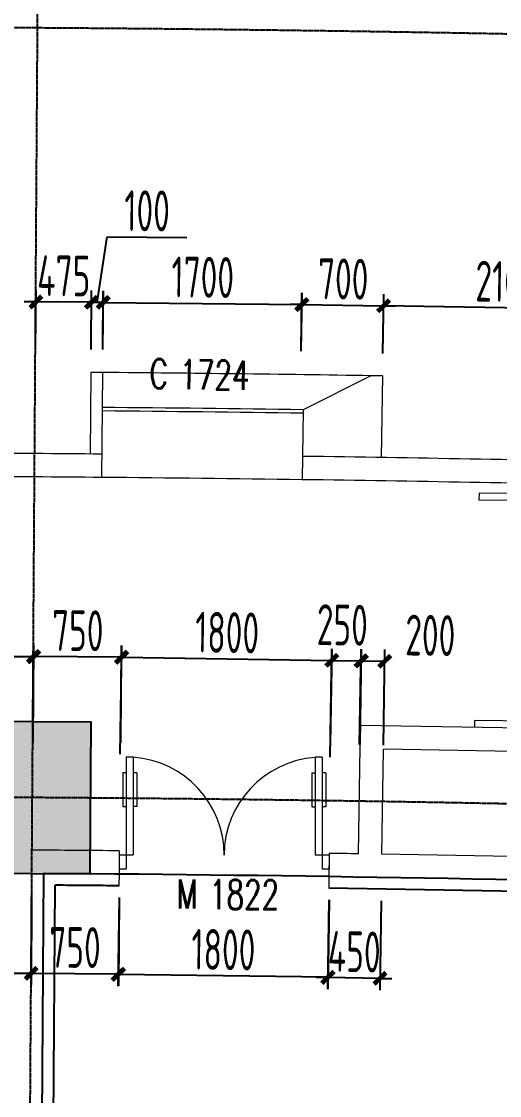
# Model space of a CAD drawing. Header units: millimetres. Extents: x 11515858 to 24947533, y -12784974 to -6116114.
# Drawn here: x 11780782 to 11784880, y -6380041 to -6370831 of the extents above; entities that cross this region are included whole.
import ezdxf
from ezdxf.enums import TextEntityAlignment as Align

# ---------------------------------------------------------------- set-up
doc = ezdxf.new("R2010")
doc.units = ezdxf.units.MM
doc.header["$LTSCALE"] = 10
for name, pattern in [('A2-RG-AXIS$0$CENTER', [2, 1.25, -0.25, 0.25, -0.25]), ('A2-RG-AXIS$0$DOTE', [2.42, 2, -0.2, 0.02, -0.2]), ('A2-RI-F2$0$DOT2', [0.125, 0, -0.125])]:
    doc.linetypes.add(name, pattern=pattern)
for name, color, linetype in [('A2-RB-F2$0$$34$A-DIMS-100', 1, 'Continuous'), ('A2-RB-F2$0$A-DIMS-100', 1, 'Continuous'), ('A2-RD-F2$0$an-door', 2, 'Continuous'), ('A2-RG-AXIS$0$A-DIMS-100', 1, 'Continuous'), ('A2-RG-AXIS$0$A-GRID', 1, 'A2-RG-AXIS$0$CENTER'), ('A2-RI-F2$0$A-STRS', 50, 'Continuous'), ('A2-RI-F2$0$A-SYMB-DOOR', 4, 'Continuous'), ('A2-RI-F2$0$an-door', 2, 'Continuous'), ('A2-RI-F2$0$WINDOW_TEXT', 7, 'Continuous'), ('A2-RS-F2$0$A-HATH-GRAY', 8, 'Continuous'), ('A2-RS-F2$0$A-WALL-CONC', 6, 'Continuous')]:
    doc.layers.add(name, color=color, linetype=linetype)
doc.layers.add('A2-RD-F2$0$A-X-AREA', color=6, linetype='Continuous', plot=False)
for name, color, linetype, lineweight in [('A2-RD-F2$0$ECADI-PARCEL NAMES', 2, 'Continuous', 9), ('A2-RI-F2$0$A-DOOR', 32, 'Continuous', 5), ('A2-RI-F2$0$A-FLOR-OTLN', 4, 'A2-RI-F2$0$DOT2', 5), ('A2-RI-F2$0$A-FLOR-STRS', 2, 'Continuous', 5), ('A2-RI-F2$0$A-GLAZ', 140, 'Continuous', 5), ('A2-RI-F2$0$A-WALL', 7, 'Continuous', 5)]:
    doc.layers.add(name, color=color, linetype=linetype, lineweight=lineweight)
doc.styles.add('A2-RB-F2$0$$0$XD2008', font='hzs.shx', dxfattribs={"width": 0.7, "bigfont": 'hztxt.shx'})
doc.styles.add('A2-RB-F2$0$XD2008', font='hzs.shx', dxfattribs={"width": 0.7, "bigfont": 'hztxt.shx'})
doc.styles.add('A2-RG-AXIS$0$XD2008', font='hzs.shx', dxfattribs={"width": 0.7, "bigfont": 'hztxt.shx'})
doc.styles.add('A2-RI-F2$0$ECADI-TXT', font='simplex.shx', dxfattribs={"bigfont": 'hztxt.shx'})
doc.styles.add('A2-RI-F2$0$SIMPLEX', font='simplex.shx', dxfattribs={"width": 0.7})
doc.dimstyles.new('A2-RB-F2$0$$0$XD100$0', dxfattribs={"dimscale": 100, "dimtxt": 3.5, "dimasz": 1, "dimexe": 1, "dimexo": 2, "dimgap": 0.5, "dimtad": 1, "dimdec": 0, "dimdsep": 46, "dimtxsty": 'A2-RB-F2$0$$0$XD2008', "dimblk1": 'A2-RB-F2$0$$20$_ArchTick', "dimblk2": 'A2-RB-F2$0$$20$_ArchTick', "dimsah": 1, "dimcen": 2.5, "dimclrt": 4, "dimaunit": 1, "dimadec": 0, "dimazin": 0, "dimtfac": 1, "dimtdec": 0, "dimtix": 1, "dimtmove": 2, "dimatfit": 3, "dimfxl": 0, "dimtolj": 1, "dimtzin": 0, "dimarcsym": 0})
doc.dimstyles.new('A2-RB-F2$0$XD100$0', dxfattribs={"dimscale": 100, "dimtxt": 3.5, "dimasz": 1, "dimexe": 1, "dimexo": 2, "dimgap": 0.5, "dimtad": 1, "dimdec": 0, "dimdsep": 46, "dimtxsty": 'A2-RB-F2$0$XD2008', "dimblk1": 'A2-RB-F2$0$_ArchTick', "dimblk2": 'A2-RB-F2$0$_ArchTick', "dimsah": 1, "dimcen": 2.5, "dimclrt": 4, "dimaunit": 1, "dimadec": 0, "dimazin": 0, "dimtfac": 1, "dimtdec": 0, "dimtix": 1, "dimtmove": 1, "dimatfit": 3, "dimfxl": 0, "dimtolj": 1, "dimtzin": 0, "dimarcsym": 0})
doc.dimstyles.new('A2-RG-AXIS$0$XD150', dxfattribs={"dimscale": 300, "dimtxt": 2.5, "dimasz": 1.5, "dimexe": 1, "dimexo": 2, "dimgap": 0.5, "dimtad": 1, "dimdec": 0, "dimdsep": 46, "dimtxsty": 'A2-RG-AXIS$0$XD2008', "dimcen": 2.5, "dimclrt": 4, "dimaunit": 1, "dimadec": 3, "dimazin": 0, "dimtfac": 1, "dimtdec": 0, "dimtmove": 2, "dimatfit": 3, "dimfxl": 0, "dimtolj": 1, "dimtzin": 0, "dimarcsym": 0})

# ---------------------------------------------------------------- blocks, each defined once
blk = doc.blocks.new('A2-RG-AXIS$0$_ArchTick')
at = {"color": 0, "linetype": 'ByBlock', "const_width": 0.4}
blk.add_lwpolyline([(-0.5, -0.5), (0.5, 0.5)], dxfattribs=at)
blk = doc.blocks.new('*D1242')
at = {"layer": 'A2-RG-AXIS$0$A-DIMS-100', "color": 0, "lineweight": -2, "ltscale": 3, "transparency": 16777216}
for p, q in [((11753069.6, -6371597.8), (11752455, -6363872.2)), ((11854555.5, -6379587.6), (11856371.5, -6372053.4))]:
    blk.add_line(p, q, dxfattribs=at)
blk.add_arc((11778730.7, -6694178.7), 331200, 76.448663, 94.548266, dxfattribs=at)
at = {"layer": 'Defpoints', "color": 0, "ltscale": 3, "transparency": 16777216}
for p in [(11822064.9, -6365825.9), (11753093.4, -6371896.8), (11854485.2, -6379879.3), (11778730.7, -6694178.7)]:
    blk.add_point(p, dxfattribs=at)
at = {"layer": 'A2-RG-AXIS$0$A-DIMS-100', "color": 0, "lineweight": -2, "ltscale": 3, "transparency": 16777216, "xscale": 150, "yscale": 150, "zscale": 150}
for p, rotation in [((11752466.9, -6364021.7), 184.5482656226652), ((11856336.3, -6372199.2), 346.4486630674553)]:
    blk.add_blockref('A2-RG-AXIS$0$_ArchTick', p, dxfattribs=dict(at, rotation=rotation))
at = {"layer": 'A2-RG-AXIS$0$A-DIMS-100', "color": 4, "ltscale": 3, "transparency": 16777216, "insert": (11804748.6, -6363703.1), "char_height": 375, "attachment_point": 5, "rotation": 355.49846, "style": 'A2-RG-AXIS$0$XD2008'}
blk.add_mtext('\\A1;18°5\'59"', dxfattribs=at)
blk = doc.blocks.new('*D1249')
at = {"layer": 'A2-RG-AXIS$0$A-DIMS-100', "color": 0, "lineweight": -2, "ltscale": 3, "transparency": 16777216}
for p, q in [((11780922, -6370586.1), (11780968.4, -6363736.3)), ((11790212.8, -6370782.5), (11790455.8, -6363936.8))]:
    blk.add_line(p, q, dxfattribs=at)
blk.add_arc((11778730.7, -6694178.7), 330300, 87.966592, 89.61201, dxfattribs=at)
at = {"layer": 'Defpoints', "color": 0, "ltscale": 3, "transparency": 16777216}
for p in [(11787290.1, -6363989.6), (11780920, -6370886.1), (11790202.1, -6371082.3), (11778730.7, -6694178.7)]:
    blk.add_point(p, dxfattribs=at)
at = {"layer": 'A2-RG-AXIS$0$A-DIMS-100', "color": 0, "lineweight": -2, "ltscale": 3, "transparency": 16777216, "xscale": 150, "yscale": 150, "zscale": 150}
for p, rotation in [((11780967.4, -6363886.3), 179.6120103936911), ((11790450.5, -6364086.7), 357.9665919819578)]:
    blk.add_blockref('A2-RG-AXIS$0$_ArchTick', p, dxfattribs=dict(at, rotation=rotation))
at = {"layer": 'A2-RG-AXIS$0$A-DIMS-100', "color": 4, "ltscale": 3, "transparency": 16777216, "insert": (11785716, -6363654.3), "char_height": 375, "attachment_point": 5, "rotation": 358.7893, "style": 'A2-RG-AXIS$0$XD2008'}
blk.add_mtext('\\A1;1°38\'44"', dxfattribs=at)
blk = doc.blocks.new('*D1251')
at = {"layer": 'A2-RG-AXIS$0$A-DIMS-100', "color": 0, "lineweight": -2, "ltscale": 3, "transparency": 16777216}
for p, q in [((11780922, -6370586.1), (11780968.4, -6363736.3)), ((11771629.5, -6370656.6), (11771479.1, -6363808.3))]:
    blk.add_line(p, q, dxfattribs=at)
blk.add_arc((11778730.7, -6694178.7), 330300, 89.61201, 91.257429, dxfattribs=at)
at = {"layer": 'Defpoints', "color": 0, "ltscale": 3, "transparency": 16777216}
for p in [(11777805.6, -6363880), (11780920, -6370886.1), (11771636, -6370956.6), (11778730.7, -6694178.7)]:
    blk.add_point(p, dxfattribs=at)
at = {"layer": 'A2-RG-AXIS$0$A-DIMS-100', "color": 0, "lineweight": -2, "ltscale": 3, "transparency": 16777216, "xscale": 150, "yscale": 150, "zscale": 150}
for p, rotation in [((11780967.4, -6363886.3), 359.6120103936937), ((11771482.4, -6363958.3), 181.2574288054266)]:
    blk.add_blockref('A2-RG-AXIS$0$_ArchTick', p, dxfattribs=dict(at, rotation=rotation))
at = {"layer": 'A2-RG-AXIS$0$A-DIMS-100', "color": 4, "ltscale": 3, "transparency": 16777216, "insert": (11776222.4, -6363590), "char_height": 375, "attachment_point": 5, "rotation": 0.43472, "style": 'A2-RG-AXIS$0$XD2008'}
blk.add_mtext('\\A1;1°38\'44"', dxfattribs=at)
blk = doc.blocks.new('A2-RB-F2$0$$20$_ArchTick')
at = {"color": 0, "linetype": 'ByBlock', "const_width": 0.4}
blk.add_lwpolyline([(-0.5, -0.5), (0.5, 0.5)], dxfattribs=at)
blk = doc.blocks.new('*D1645')
at = {"layer": 'A2-RB-F2$0$$34$A-DIMS-100', "color": 0, "lineweight": -2, "ltscale": 3, "transparency": 16777216}
for p, q in [((11780129, -6376929.9), (11780134.1, -6376172)), ((11780878.8, -6376935), (11780884, -6376177.1)), ((11780133.4, -6376272), (11780883.3, -6376277))]:
    blk.add_line(p, q, dxfattribs=at)
at = {"layer": 'Defpoints', "color": 0, "ltscale": 3, "transparency": 16777216}
for p in [(11780883.3, -6376277), (11780127.6, -6377129.9), (11780877.5, -6377135)]:
    blk.add_point(p, dxfattribs=at)
at = {"layer": 'A2-RB-F2$0$$34$A-DIMS-100', "color": 0, "lineweight": -2, "ltscale": 3, "transparency": 16777216, "xscale": 100, "yscale": 100, "zscale": 100}
for p, rotation in [((11780133.4, -6376272), 179.6114929836031), ((11780883.3, -6376277), 359.6114929836032)]:
    blk.add_blockref('A2-RB-F2$0$$20$_ArchTick', p, dxfattribs=dict(at, rotation=rotation))
at = {"layer": 'A2-RB-F2$0$$34$A-DIMS-100', "color": 4, "ltscale": 3, "transparency": 16777216, "insert": (11780509.9, -6376049.5), "char_height": 350, "attachment_point": 5, "rotation": 359.61149, "style": 'A2-RB-F2$0$$0$XD2008'}
blk.add_mtext('\\A1;750', dxfattribs=at)
blk = doc.blocks.new('*D1646')
at = {"layer": 'A2-RB-F2$0$$34$A-DIMS-100', "color": 0, "lineweight": -2, "ltscale": 3, "transparency": 16777216}
for p, q in [((11780883.2, -6377012.5), (11780888.9, -6376177.1)), ((11781632.9, -6377017.6), (11781638.6, -6376182.1)), ((11781637.9, -6376282.1), (11780888.2, -6376277.1))]:
    blk.add_line(p, q, dxfattribs=at)
at = {"layer": 'Defpoints', "color": 0, "ltscale": 3, "transparency": 16777216}
for p in [(11780888.2, -6376277.1), (11780881.9, -6377212.5), (11781631.6, -6377217.6)]:
    blk.add_point(p, dxfattribs=at)
at = {"layer": 'A2-RB-F2$0$$34$A-DIMS-100', "color": 0, "lineweight": -2, "ltscale": 3, "transparency": 16777216, "xscale": 100, "yscale": 100, "zscale": 100}
for p, rotation in [((11780888.2, -6376277.1), 179.6130454438835), ((11781637.9, -6376282.1), 359.6130454438834)]:
    blk.add_blockref('A2-RB-F2$0$$20$_ArchTick', p, dxfattribs=dict(at, rotation=rotation))
at = {"layer": 'A2-RB-F2$0$$34$A-DIMS-100', "color": 4, "ltscale": 3, "transparency": 16777216, "insert": (11781264.6, -6376054.6), "char_height": 350, "attachment_point": 5, "rotation": 359.61305, "style": 'A2-RB-F2$0$$0$XD2008'}
blk.add_mtext('\\A1;750', dxfattribs=at)
blk = doc.blocks.new('*D1647')
at = {"layer": 'A2-RB-F2$0$$34$A-DIMS-100', "color": 0, "lineweight": -2, "ltscale": 3, "transparency": 16777216}
for p, q in [((11781629.4, -6377112.9), (11781643.4, -6376182.2)), ((11783429.3, -6377139.9), (11783443.3, -6376209.2)), ((11781641.9, -6376282.2), (11783441.8, -6376309.2))]:
    blk.add_line(p, q, dxfattribs=at)
at = {"layer": 'Defpoints', "color": 0, "ltscale": 3, "transparency": 16777216}
for p in [(11783441.8, -6376309.2), (11781626.4, -6377312.9), (11783426.3, -6377339.9)]:
    blk.add_point(p, dxfattribs=at)
at = {"layer": 'A2-RB-F2$0$$34$A-DIMS-100', "color": 0, "lineweight": -2, "ltscale": 3, "transparency": 16777216, "xscale": 100, "yscale": 100, "zscale": 100}
for p, rotation in [((11781641.9, -6376282.2), 179.1400468941699), ((11783441.8, -6376309.2), 359.1400468941699)]:
    blk.add_blockref('A2-RB-F2$0$$20$_ArchTick', p, dxfattribs=dict(at, rotation=rotation))
at = {"layer": 'A2-RB-F2$0$$34$A-DIMS-100', "color": 4, "ltscale": 3, "transparency": 16777216, "insert": (11782545.2, -6376070.7), "char_height": 350, "attachment_point": 5, "rotation": 359.14005, "style": 'A2-RB-F2$0$$0$XD2008'}
blk.add_mtext('\\A1;1800', dxfattribs=at)
blk = doc.blocks.new('*D1636')
at = {"layer": 'A2-RB-F2$0$$34$A-DIMS-100', "color": 0, "lineweight": -2, "ltscale": 3, "transparency": 16777216}
for p, q in [((11783431.1, -6377028), (11783444.1, -6376209.2)), ((11783680.9, -6377031.9), (11783693.8, -6376213.2)), ((11783442.5, -6376309.2), (11783692.3, -6376313.1))]:
    blk.add_line(p, q, dxfattribs=at)
at = {"layer": 'Defpoints', "color": 0, "ltscale": 3, "transparency": 16777216}
for p in [(11783692.3, -6376313.1), (11783428, -6377227.9), (11783677.7, -6377231.9)]:
    blk.add_point(p, dxfattribs=at)
at = {"layer": 'A2-RB-F2$0$$34$A-DIMS-100', "color": 0, "lineweight": -2, "ltscale": 3, "transparency": 16777216, "xscale": 100, "yscale": 100, "zscale": 100}
for p, rotation in [((11783442.5, -6376309.2), 179.0948200025266), ((11783692.3, -6376313.1), 359.0948200025266)]:
    blk.add_blockref('A2-RB-F2$0$$20$_ArchTick', p, dxfattribs=dict(at, rotation=rotation))
at = {"layer": 'A2-RB-F2$0$$34$A-DIMS-100', "color": 4, "ltscale": 3, "transparency": 16777216, "insert": (11783532.5, -6376005.8), "char_height": 350, "attachment_point": 5, "rotation": 359.09482, "style": 'A2-RB-F2$0$$0$XD2008'}
blk.add_mtext('\\A1;250', dxfattribs=at)
blk = doc.blocks.new('*D1637')
at = {"layer": 'A2-RB-F2$0$$34$A-DIMS-100', "color": 0, "lineweight": -2, "ltscale": 3, "transparency": 16777216}
for p, q in [((11783684.9, -6377032), (11783697.8, -6376213.2)), ((11783885, -6377035.1), (11783897.9, -6376216.4)), ((11783696.3, -6376313.2), (11783896.3, -6376316.4))]:
    blk.add_line(p, q, dxfattribs=at)
at = {"layer": 'Defpoints', "color": 0, "ltscale": 3, "transparency": 16777216}
for p in [(11783896.3, -6376316.4), (11783681.7, -6377232), (11783881.8, -6377235.1)]:
    blk.add_point(p, dxfattribs=at)
at = {"layer": 'A2-RB-F2$0$$34$A-DIMS-100', "color": 0, "lineweight": -2, "ltscale": 3, "transparency": 16777216, "xscale": 100, "yscale": 100, "zscale": 100}
for p, rotation in [((11783696.3, -6376313.2), 179.0948200027045), ((11783896.3, -6376316.4), 359.0948200027046)]:
    blk.add_blockref('A2-RB-F2$0$$20$_ArchTick', p, dxfattribs=dict(at, rotation=rotation))
at = {"layer": 'A2-RB-F2$0$$34$A-DIMS-100', "color": 4, "ltscale": 3, "transparency": 16777216, "insert": (11784286.5, -6376095), "char_height": 350, "attachment_point": 5, "rotation": 359.09482, "style": 'A2-RB-F2$0$$0$XD2008'}
blk.add_mtext('\\A1;200', dxfattribs=at)
blk = doc.blocks.new('A2-RB-F2$0$_ArchTick')
at = {"color": 0, "linetype": 'ByBlock', "const_width": 0.4}
blk.add_lwpolyline([(-0.5, -0.5), (0.5, 0.5)], dxfattribs=at)
blk = doc.blocks.new('*D1673')
at = {"layer": 'A2-RB-F2$0$A-DIMS-100', "color": 0, "lineweight": -2, "transparency": 16777216}
for p, q in [((11780119.5, -6378331.8), (11780114.4, -6379087.8)), ((11780869.5, -6378336.9), (11780864.4, -6379092.9)), ((11780115.1, -6378987.8), (11780865.1, -6378992.9))]:
    blk.add_line(p, q, dxfattribs=at)
at = {"layer": 'Defpoints', "color": 0, "transparency": 16777216}
for p in [(11780120.9, -6378131.8), (11780870.9, -6378136.9), (11780865.1, -6378992.9)]:
    blk.add_point(p, dxfattribs=at)
at = {"layer": 'A2-RB-F2$0$A-DIMS-100', "color": 0, "lineweight": -2, "transparency": 16777216, "xscale": 100, "yscale": 100, "zscale": 100}
for p, rotation in [((11780115.1, -6378987.8), 179.6120103873821), ((11780865.1, -6378992.9), 359.6120103873821)]:
    blk.add_blockref('A2-RB-F2$0$_ArchTick', p, dxfattribs=dict(at, rotation=rotation))
at = {"layer": 'A2-RB-F2$0$A-DIMS-100', "color": 4, "transparency": 16777216, "insert": (11780491.6, -6378765.3), "char_height": 350, "attachment_point": 5, "rotation": 359.61201, "style": 'A2-RB-F2$0$XD2008'}
blk.add_mtext('\\A1;750', dxfattribs=at)
blk = doc.blocks.new('*D1674')
at = {"layer": 'A2-RB-F2$0$A-DIMS-100', "color": 0, "lineweight": -2, "transparency": 16777216}
for p, q in [((11781618.4, -6378341.9), (11781609, -6379104.1)), ((11783418.3, -6378364.1), (11783408.9, -6379126.3)), ((11783410.1, -6379026.3), (11781610.3, -6379004.1))]:
    blk.add_line(p, q, dxfattribs=at)
at = {"layer": 'Defpoints', "color": 0, "transparency": 16777216}
for p in [(11781620.9, -6378141.9), (11783420.8, -6378164.1), (11781610.3, -6379004.1)]:
    blk.add_point(p, dxfattribs=at)
at = {"layer": 'A2-RB-F2$0$A-DIMS-100', "color": 0, "lineweight": -2, "transparency": 16777216, "xscale": 100, "yscale": 100, "zscale": 100}
for p, rotation in [((11781610.3, -6379004.1), 179.2947592644856), ((11783410.1, -6379026.3), 359.2947592644855)]:
    blk.add_blockref('A2-RB-F2$0$_ArchTick', p, dxfattribs=dict(at, rotation=rotation))
at = {"layer": 'A2-RB-F2$0$A-DIMS-100', "color": 4, "transparency": 16777216, "insert": (11782513, -6378790.2), "char_height": 350, "attachment_point": 5, "rotation": 359.29476, "style": 'A2-RB-F2$0$XD2008'}
blk.add_mtext('\\A1;1800', dxfattribs=at)
blk = doc.blocks.new('*D1675')
at = {"layer": 'A2-RB-F2$0$A-DIMS-100', "color": 0, "lineweight": -2, "transparency": 16777216}
for p, q in [((11780869.3, -6378336.2), (11780863.5, -6379093.2)), ((11781619.3, -6378341.9), (11781613.5, -6379099)), ((11781614.3, -6378999), (11780864.3, -6378993.2))]:
    blk.add_line(p, q, dxfattribs=at)
at = {"layer": 'Defpoints', "color": 0, "transparency": 16777216}
for p in [(11780870.9, -6378136.2), (11781620.9, -6378141.9), (11780864.3, -6378993.2)]:
    blk.add_point(p, dxfattribs=at)
at = {"layer": 'A2-RB-F2$0$A-DIMS-100', "color": 0, "lineweight": -2, "transparency": 16777216, "xscale": 100, "yscale": 100, "zscale": 100}
for p, rotation in [((11780864.3, -6378993.2), 179.559196789138), ((11781614.3, -6378999), 359.559196789138)]:
    blk.add_blockref('A2-RB-F2$0$_ArchTick', p, dxfattribs=dict(at, rotation=rotation))
at = {"layer": 'A2-RB-F2$0$A-DIMS-100', "color": 4, "transparency": 16777216, "insert": (11781241, -6378771.1), "char_height": 350, "attachment_point": 5, "rotation": 359.5592, "style": 'A2-RB-F2$0$XD2008'}
blk.add_mtext('\\A1;750', dxfattribs=at)
blk = doc.blocks.new('*D1682')
at = {"layer": 'A2-RB-F2$0$A-DIMS-100', "color": 0, "lineweight": -2, "transparency": 16777216}
for p, q in [((11783417.6, -6378364.1), (11783405.7, -6379129.1)), ((11783865.7, -6378371), (11783853.8, -6379136.1)), ((11783407.3, -6379029.1), (11783307.3, -6379027.6)), ((11783855.4, -6379036.1), (11783407.3, -6379029.1)), ((11783855.4, -6379036.1), (11783955.4, -6379037.7))]:
    blk.add_line(p, q, dxfattribs=at)
at = {"layer": 'Defpoints', "color": 0, "transparency": 16777216}
for p in [(11783420.8, -6378164.1), (11783868.8, -6378171.1), (11783407.3, -6379029.1)]:
    blk.add_point(p, dxfattribs=at)
at = {"layer": 'A2-RB-F2$0$A-DIMS-100', "color": 0, "lineweight": -2, "transparency": 16777216, "xscale": 100, "yscale": 100, "zscale": 100}
for p, rotation in [((11783407.3, -6379029.1), 359.1087635103296), ((11783855.4, -6379036.1), 179.1087635103297)]:
    blk.add_blockref('A2-RB-F2$0$_ArchTick', p, dxfattribs=dict(at, rotation=rotation))
at = {"layer": 'A2-RB-F2$0$A-DIMS-100', "color": 4, "transparency": 16777216, "insert": (11783634.8, -6378807.7), "char_height": 350, "attachment_point": 5, "rotation": 359.10876, "style": 'A2-RB-F2$0$XD2008'}
blk.add_mtext('\\A1;450', dxfattribs=at)
blk = doc.blocks.new('*D2003')
at = {"layer": 'A2-RB-F2$0$A-DIMS-100', "color": 0, "lineweight": -2, "transparency": 16777216}
for p, q in [((11781479.2, -6373640.5), (11781484.7, -6373139.7)), ((11783179.3, -6373659), (11783184.7, -6373158.2)), ((11781483.6, -6373239.7), (11783183.7, -6373258.2))]:
    blk.add_line(p, q, dxfattribs=at)
at = {"layer": 'Defpoints', "color": 0, "transparency": 16777216}
for p in [(11783183.7, -6373258.2), (11781477, -6373840.5), (11783177.1, -6373859)]:
    blk.add_point(p, dxfattribs=at)
at = {"layer": 'A2-RB-F2$0$A-DIMS-100', "color": 0, "lineweight": -2, "transparency": 16777216, "xscale": 100, "yscale": 100, "zscale": 100}
for p, rotation in [((11781483.6, -6373239.7), 179.3758933369215), ((11783183.7, -6373258.2), 359.3758933369215)]:
    blk.add_blockref('A2-RB-F2$0$_ArchTick', p, dxfattribs=dict(at, rotation=rotation))
at = {"layer": 'A2-RB-F2$0$A-DIMS-100', "color": 4, "transparency": 16777216, "insert": (11782336.1, -6373023.9), "char_height": 350, "attachment_point": 5, "rotation": 359.37589, "style": 'A2-RB-F2$0$XD2008'}
blk.add_mtext('\\A1;1700', dxfattribs=at)
blk = doc.blocks.new('*D2004')
at = {"layer": 'A2-RB-F2$0$A-DIMS-100', "color": 0, "lineweight": -2, "transparency": 16777216}
for p, q in [((11783180.2, -6373659), (11783188, -6373158.3)), ((11783880, -6373669.9), (11783887.8, -6373169.1)), ((11783186.4, -6373258.3), (11783086.4, -6373256.7)), ((11783186.4, -6373258.3), (11783886.2, -6373269.1)), ((11783886.2, -6373269.1), (11783986.2, -6373270.7))]:
    blk.add_line(p, q, dxfattribs=at)
at = {"layer": 'Defpoints', "color": 0, "transparency": 16777216}
for p in [(11783886.2, -6373269.1), (11783177.1, -6373859), (11783876.9, -6373869.8)]:
    blk.add_point(p, dxfattribs=at)
at = {"layer": 'A2-RB-F2$0$A-DIMS-100', "color": 0, "lineweight": -2, "transparency": 16777216, "xscale": 100, "yscale": 100, "zscale": 100}
for p, rotation in [((11783186.4, -6373258.3), 359.1129572115315), ((11783886.2, -6373269.1), 179.1129572115315)]:
    blk.add_blockref('A2-RB-F2$0$_ArchTick', p, dxfattribs=dict(at, rotation=rotation))
at = {"layer": 'A2-RB-F2$0$A-DIMS-100', "color": 4, "transparency": 16777216, "insert": (11783539.8, -6373038.7), "char_height": 350, "attachment_point": 5, "rotation": 359.11296, "style": 'A2-RB-F2$0$XD2008'}
blk.add_mtext('\\A1;700', dxfattribs=at)
blk = doc.blocks.new('*D2005')
at = {"layer": 'A2-RB-F2$0$A-DIMS-100', "color": 0, "lineweight": -2, "transparency": 16777216}
for p, q in [((11781432.2, -6373239.2), (11781515.6, -6372676.5)), ((11781515.6, -6372676.5), (11782198.9, -6372682.3)), ((11781378.7, -6373643.6), (11781383, -6373138.8)), ((11781478.7, -6373644.4), (11781483, -6373139.6)), ((11781482.2, -6373239.6), (11781382.2, -6373238.8))]:
    blk.add_line(p, q, dxfattribs=at)
at = {"layer": 'Defpoints', "color": 0, "transparency": 16777216}
for p in [(11781382.2, -6373238.8), (11781377, -6373843.6), (11781477, -6373844.4)]:
    blk.add_point(p, dxfattribs=at)
at = {"layer": 'A2-RB-F2$0$A-DIMS-100', "color": 0, "lineweight": -2, "transparency": 16777216, "xscale": 100, "yscale": 100, "zscale": 100}
for p, rotation in [((11781382.2, -6373238.8), 179.5088177760847), ((11781482.2, -6373239.6), 359.5088177760847)]:
    blk.add_blockref('A2-RB-F2$0$_ArchTick', p, dxfattribs=dict(at, rotation=rotation))
at = {"layer": 'A2-RB-F2$0$A-DIMS-100', "color": 4, "transparency": 16777216, "insert": (11781859.2, -6372454.4), "char_height": 350, "attachment_point": 5, "rotation": 359.50882, "style": 'A2-RB-F2$0$XD2008'}
blk.add_mtext('\\A1;100', dxfattribs=at)
blk = doc.blocks.new('*D1938')
at = {"layer": 'A2-RB-F2$0$A-DIMS-100', "color": 0, "lineweight": -2, "transparency": 16777216}
for p, q in [((11780903.3, -6373636.5), (11780906.7, -6373135.6)), ((11781378.4, -6373639.7), (11781381.7, -6373138.7)), ((11780906, -6373235.6), (11780806, -6373234.9)), ((11781381, -6373238.7), (11780906, -6373235.6)), ((11781381, -6373238.7), (11781481, -6373239.4))]:
    blk.add_line(p, q, dxfattribs=at)
at = {"layer": 'Defpoints', "color": 0, "transparency": 16777216}
for p in [(11780906, -6373235.6), (11780902, -6373836.5), (11781377, -6373839.7)]:
    blk.add_point(p, dxfattribs=at)
at = {"layer": 'A2-RB-F2$0$A-DIMS-100', "color": 0, "lineweight": -2, "transparency": 16777216, "xscale": 100, "yscale": 100, "zscale": 100}
for p, rotation in [((11780906, -6373235.6), 359.6188011184581), ((11781381, -6373238.7), 179.618801118458)]:
    blk.add_blockref('A2-RB-F2$0$_ArchTick', p, dxfattribs=dict(at, rotation=rotation))
at = {"layer": 'A2-RB-F2$0$A-DIMS-100', "color": 4, "transparency": 16777216, "insert": (11781145, -6373012.1), "char_height": 350, "attachment_point": 5, "rotation": 359.6188, "style": 'A2-RB-F2$0$XD2008'}
blk.add_mtext('\\A1;475', dxfattribs=at)
blk = doc.blocks.new('*D1940')
at = {"layer": 'A2-RB-F2$0$A-DIMS-100', "color": 0, "lineweight": -2, "transparency": 16777216}
for p, q in [((11783880, -6373677.6), (11783888, -6373169.1)), ((11785986.2, -6373302.2), (11783886.4, -6373269.1)), ((11785979.7, -6373710.7), (11785987.7, -6373202.2))]:
    blk.add_line(p, q, dxfattribs=at)
at = {"layer": 'Defpoints', "color": 0, "transparency": 16777216}
for p in [(11783886.4, -6373269.1), (11783876.8, -6373877.6), (11785976.6, -6373910.7)]:
    blk.add_point(p, dxfattribs=at)
at = {"layer": 'A2-RB-F2$0$A-DIMS-100', "color": 0, "lineweight": -2, "transparency": 16777216, "xscale": 100, "yscale": 100, "zscale": 100}
for p, rotation in [((11783886.4, -6373269.1), 179.0970125410003), ((11785986.2, -6373302.2), 359.0970125410003)]:
    blk.add_blockref('A2-RB-F2$0$_ArchTick', p, dxfattribs=dict(at, rotation=rotation))
at = {"layer": 'A2-RB-F2$0$A-DIMS-100', "color": 4, "transparency": 16777216, "insert": (11784939.8, -6373060.7), "char_height": 350, "attachment_point": 5, "rotation": 359.09701, "style": 'A2-RB-F2$0$XD2008'}
blk.add_mtext('\\A1;2100', dxfattribs=at)
blk = doc.blocks.new('A2-RD-F2')
at = {"layer": 'A2-RD-F2$0$A-X-AREA'}
blk.add_lwpolyline([(11780970.9, -6378137.2), (11780879.8, -6391586.4, -0.010155), (11793165.5, -6391923.2), (11794028.6, -6378499.8, 0.010336), (11780970.9, -6378137.2, 0.748491)], format="xyb", dxfattribs=at)
at = {"layer": 'A2-RD-F2$0$an-door'}
blk.add_line((11780980.5, -6391487.1), (11781070.2, -6378237.9), dxfattribs=at)
for centre, start, end in [((11778732.5, -6694128.8), 89.476168, 89.575996), ((11778729.6, -6694128.7), 87.243392, 89.149954)]:
    blk.add_arc(centre, 315899.5, start, end, dxfattribs=at)
at = {"layer": 'A2-RD-F2$0$ECADI-PARCEL NAMES'}
for p, q in [((11781620.6, -6378242.5), (11781621.5, -6378142.5)), ((11783419, -6378264.1), (11783420.5, -6378164.1))]:
    blk.add_line(p, q, dxfattribs=at)
blk = doc.blocks.new('A2-RS-F2')
at = {"layer": 'A2-RS-F2$0$A-HATH-GRAY', "ltscale": 3}
h = blk.add_hatch(color=256, dxfattribs=at)
h.paths.add_polyline_path([(11780370.9, -6378132.8), (11781370.9, -6378139.6), (11781379.7, -6376839.6), (11780379.7, -6376832.8)])
h.paths.add_polyline_path([(11771295.3, -6378216.2), (11772295, -6378194.3), (11772266.5, -6376894.6), (11771266.7, -6376916.1)])
h.paths.add_polyline_path([(11789445.2, -6378310.2), (11790444.5, -6378345.7), (11790490.7, -6377046.5), (11789491.3, -6377010.6)])
h.paths.add_polyline_path([(11794061, -6377995.6), (11794659.8, -6378034.1), (11794711.1, -6377235.6), (11794112.3, -6377197.1)])
h.paths.add_polyline_path([(11762225.8, -6378560), (11763224.5, -6378509.3), (11763158.6, -6377210.6), (11762159.9, -6377261.3)])
h.paths.add_polyline_path([(11756053.8, -6378846.4), (11756851.3, -6378782.9), (11756756.1, -6377586.7), (11755958.6, -6377650.1)])
h.paths.add_polyline_path([(11801644.4, -6378461.8), (11802243.1, -6378500.3), (11802294.5, -6377701.9), (11801695.7, -6377663.4)])
h.paths.add_polyline_path([(11751557.2, -6379698.1), (11752354.6, -6379634.6), (11752219.8, -6377940), (11751422.4, -6378003.4)])
h.paths.add_polyline_path([(11807663.9, -6379405.7), (11808460.5, -6379479.9), (11808571.8, -6378285.1), (11807775.3, -6378210.6)])
h.paths.add_polyline_path([(11816584.8, -6380403.2), (11817577.3, -6380525.1), (11817735.8, -6379234.7), (11816743.2, -6379112.9)])
h.paths.add_polyline_path([(11825579.4, -6381618.6), (11826568.2, -6381768.4), (11826762.9, -6380483.1), (11825774.2, -6380333.3)])
h.paths.add_polyline_path([(11793833.2, -6381538.6), (11794432, -6381577.1), (11794483.3, -6380778.7), (11793884.5, -6380740.2)])
h.paths.add_polyline_path([(11801416.6, -6382004.6), (11802015.3, -6382043.1), (11802066.7, -6381244.7), (11801467.9, -6381206.2)])
h.paths.add_polyline_path([(11834536.4, -6383084.9), (11835520.4, -6383263), (11835752, -6381983.8), (11834767.9, -6381805.7)])
h.paths.add_polyline_path([(11843441.7, -6384836.8), (11844420.2, -6385043.1), (11844688.3, -6383771), (11843709.9, -6383564.7)])
h.paths.add_polyline_path([(11849706.8, -6386047.7), (11850486.4, -6386227.4), (11850720.8, -6385255.2), (11849941.2, -6385075.5)])
h.paths.add_polyline_path([(11756691.3, -6386871.4), (11757488.6, -6386806.1), (11757394.5, -6385611.6), (11756597, -6385675)])
h.paths.add_polyline_path([(11752175.7, -6387473.6), (11752973.2, -6387410.2), (11752838.4, -6385715.5), (11752040.9, -6385779)])
h.paths.add_polyline_path([(11854131.9, -6387106.5), (11854911.5, -6387286.2), (11855145.9, -6386314), (11854366.3, -6386134.3)])
h.paths.add_polyline_path([(11793236.4, -6390820.6), (11793835.2, -6390859), (11793886.5, -6390060.7), (11793287.7, -6390022.2)])
h.paths.add_polyline_path([(11800819.8, -6391285.9), (11801418.6, -6391324.4), (11801469.9, -6390525.9), (11800871.2, -6390487.4)])
h.paths.add_polyline_path([(11847832.2, -6393825.3), (11848611.8, -6394005), (11848846.2, -6393032.8), (11848066.6, -6392853.1)])
h.paths.add_polyline_path([(11780263.2, -6394032.4), (11781263.2, -6394039.2), (11781272, -6392739.2), (11780272, -6392732.1)])
h.paths.add_polyline_path([(11771644.2, -6394112.4), (11772644, -6394090.4), (11772615.4, -6392790.7), (11771615.7, -6392812.3)])
h.paths.add_polyline_path([(11788881, -6394200.2), (11789880.4, -6394235.7), (11789926.5, -6392936.5), (11788927.1, -6392900.6)])
h.paths.add_polyline_path([(11793008.6, -6394363.6), (11793607.4, -6394402.1), (11793658.7, -6393603.7), (11793059.9, -6393565.2)])
h.paths.add_polyline_path([(11763031, -6394439.6), (11764029.7, -6394388.9), (11763963.9, -6393090.2), (11762965.1, -6393140.9)])
h.paths.add_polyline_path([(11757322.6, -6394796.6), (11758120, -6394731.3), (11758024.9, -6393536.9), (11757227.5, -6393600.3)])
h.paths.add_polyline_path([(11800592, -6394828.7), (11801190.8, -6394867.2), (11801242.1, -6394068.8), (11800643.4, -6394030.3)])
h.paths.add_polyline_path([(11852257.4, -6394883.9), (11853037, -6395063.6), (11853271.3, -6394091.4), (11852491.7, -6393911.7)])
h.paths.add_polyline_path([(11752786.3, -6395149.5), (11753583.8, -6395086), (11753449, -6393391.4), (11752651.5, -6393454.8)])
h.paths.add_polyline_path([(11806188.5, -6395237.1), (11806985.1, -6395311.3), (11807096.4, -6394116.5), (11806299.9, -6394042)])
h.paths.add_polyline_path([(11814655.7, -6396186), (11815648.4, -6396307.3), (11815806.1, -6395016.9), (11814813.5, -6394895.6)])
h.paths.add_polyline_path([(11823197.5, -6397340.4), (11824186.2, -6397490.2), (11824381, -6396204.9), (11823392.2, -6396055.1)])
h.paths.add_polyline_path([(11831681.6, -6398728.6), (11832663, -6398920.7), (11832912.6, -6397644.9), (11831931.2, -6397452.8)])
h.paths.add_polyline_path([(11840164, -6400382.5), (11841142.5, -6400588.8), (11841410.7, -6399316.8), (11840432.2, -6399110.5)])
edge = h.paths.add_edge_path()
edge.add_arc((11772285.6, -6400549.4), 450, 0, 360)
edge = h.paths.add_edge_path()
edge.add_arc((11789151.8, -6400663.7), 450, 0, 360)
edge = h.paths.add_edge_path()
edge.add_arc((11763857, -6400855.6), 450, 0, 360)
h.paths.add_polyline_path([(11845945.9, -6401651.6), (11846725.5, -6401831.2), (11846959.8, -6400859), (11846180.2, -6400679.3)])
edge = h.paths.add_edge_path()
edge.add_arc((11797575.5, -6401083.9), 450, 0, 360)
edge = h.paths.add_edge_path()
edge.add_arc((11755440.6, -6401403.6), 450.5, 0, 360)
edge = h.paths.add_edge_path()
edge.add_arc((11805983.7, -6401745.9), 450, 0, 360)
h.paths.add_polyline_path([(11850371.1, -6402710), (11851150.7, -6402889.7), (11851385, -6401917.5), (11850605.5, -6401737.8)])
edge = h.paths.add_edge_path()
edge.add_arc((11814369.4, -6402649), 450, 0, 360)
edge = h.paths.add_edge_path()
edge.add_arc((11822725.7, -6403792.5), 450, 0, 360)
edge = h.paths.add_edge_path()
edge.add_arc((11831045.7, -6405175.5), 450, 0, 360)
edge = h.paths.add_edge_path()
edge.add_arc((11839322.6, -6406796.9), 450.5, 0, 360)
edge = h.paths.add_edge_path()
edge.add_arc((11847549.5, -6408655.2), 450.5, 0, 360)
edge = h.paths.add_edge_path()
edge.add_arc((11780719.1, -6400485.4), 450, 0, 360)
at = {"layer": 'A2-RS-F2$0$A-WALL-CONC'}
blk.add_3dface([(11780370.9, -6378132.8), (11781370.9, -6378139.6), (11781379.7, -6376839.6), (11780379.7, -6376832.8)], dxfattribs=at)
blk = doc.blocks.new('A2-RI-F2$0$$DorLib2D$00000011')
for p, q in [((-0.4667, 0.4709), (-0.4667, -0.0625)), ((-0.4667, 0.4709), (-0.4333, 0.4709)), ((-0.4333, 0.4709), (-0.4333, 0.0042)), ((0.4333, 0.4709), (0.4333, 0.0042)), ((0.4667, 0.4709), (0.4333, 0.4709)), ((0.4667, 0.4709), (0.4667, -0.0625)), ((-0.4833, 0.3962), (-0.4667, 0.3962)), ((-0.4167, 0.3962), (-0.4333, 0.3962)), ((0.4167, 0.3962), (0.4333, 0.3962)), ((0.4833, 0.3962), (0.4667, 0.3962)), ((-0.4833, 0.2346), (-0.4667, 0.2346)), ((-0.4167, 0.2346), (-0.4333, 0.2346)), ((0.4167, 0.2346), (0.4333, 0.2346)), ((0.4833, 0.2346), (0.4667, 0.2346)), ((-0.5, 0.0042), (-0.4333, 0.0042)), ((-0.5, 0.0042), (-0.5, -0.0625)), ((0.5, 0.0042), (0.4333, 0.0042)), ((0.5, 0.0042), (0.5, -0.0625)), ((-0.5, -0.0625), (-0.4667, -0.0625)), ((0.5, -0.0625), (0.4667, -0.0625))]:
    blk.add_line(p, q)
at = {"lineweight": 13}
for p, q in [((-0.4833, 0.3962), (-0.4833, 0.2346)), ((-0.4167, 0.3962), (-0.4167, 0.2346)), ((0.4167, 0.3962), (0.4167, 0.2346)), ((0.4833, 0.3962), (0.4833, 0.2346))]:
    blk.add_line(p, q, dxfattribs=at)
for centre, start, end in [((-0.4667, 0.0042), 0, 85.904), ((0.4667, 0.0042), 94.096, 180)]:
    blk.add_arc(centre, 0.4667, start, end, dxfattribs=at)
blk = doc.blocks.new('A2-RI-F2$0$door-doublewing')
at = {"layer": 'A2-RI-F2$0$A-DOOR', "color": 4, "xscale": -0.9999999999999998, "rotation": 180}
blk.add_blockref('A2-RI-F2$0$$DorLib2D$00000011', (0, -0.0291), dxfattribs=at)
at = {"layer": 'A2-RI-F2$0$WINDOW_TEXT', "style": 'A2-RI-F2$0$SIMPLEX', "flags": 9}
blk.add_attdef('A', text='', height=1, dxfattribs=at).set_placement((0, 1.5), align=Align.MIDDLE)
blk = doc.blocks.new('A2-RI-F2$0$Bay 3')
at = {"layer": 'A2-RI-F2$0$A-FLOR-OTLN', "linetype": 'Continuous'}
for radius, start in [(320350, 89.097442), (319450, 89.200265)]:
    blk.add_arc((-2738.5, -319438.3), radius, start, 89.508819, dxfattribs=at)
at = {"layer": 'A2-RI-F2$0$A-GLAZ'}
for radius in [320020, 320050]:
    blk.add_arc((-2738.5, -319438.3), radius, 89.200265, 89.508819, dxfattribs=at)
at = {"layer": 'A2-RI-F2$0$A-WALL'}
for p, q in [((-92.3, 900.8), (-98.3, 200.8)), ((7.7, 900), (0, 0)), ((2307.6, 872), (1728.6, 580.6)), ((2407.6, 870.4), (2396.6, 170.5)), ((1728.6, 580.6), (1720.2, -19.4))]:
    blk.add_line(p, q, dxfattribs=at)
for start, end in [(89.508819, 89.526704), (89.079557, 89.097442)]:
    blk.add_arc((-2738.5, -319438.3), 320350, start, end, dxfattribs=at)
blk = doc.blocks.new('A2-RI-F2$0$ECADI-TAG-DOOR')
blk = doc.blocks.new('A2-RG-AXIS')
at = {"layer": 'A2-RG-AXIS$0$A-GRID', "linetype": 'A2-RG-AXIS$0$DOTE'}
blk.add_line((11780668.1, -6408085.3), (11780940.3, -6367886.2), dxfattribs=at)
for radius in [323300, 316700]:
    blk.add_arc((11778730.7, -6694178.7), radius, 75.589285, 95.407644, dxfattribs=at)
at = {"layer": 'A2-RG-AXIS$0$A-DIMS-100', "ltscale": 3}
for base, p1, p2, picture, middle in [((11822064.9, -6365825.9), (11854485.2, -6379879.3), (11753093.4, -6371896.8), '*D1242', (11804748.6, -6363703.1)), ((11777805.6, -6363880), (11780920, -6370886.1), (11771636, -6370956.6), '*D1251', (11776222.4, -6363590)), ((11787290.1, -6363989.6), (11780920, -6370886.1), (11790202.1, -6371082.3), '*D1249', (11785716, -6363654.3))]:
    dim = blk.add_angular_dim_3p(base=base, center=(11778730.7, -6694178.7), p1=p1, p2=p2, dimstyle='A2-RG-AXIS$0$XD150', override={"dimscale": 150, "dimasz": 1, "dimblk": 'A2-RG-AXIS$0$_ArchTick', "dimadec": 4}, dxfattribs=at)
    dim.commit()
    dim.dimension.update_dxf_attribs({"geometry": picture, "text_midpoint": middle})
blk = doc.blocks.new('A2-RB-F2')
at = {"layer": 'A2-RB-F2$0$$34$A-DIMS-100', "ltscale": 3}
for base, p1, p2, picture, middle in [((11783692.3, -6376313.1), (11783428, -6377227.9), (11783677.7, -6377231.9), '*D1636', (11783532.5, -6376005.8)), ((11783896.3, -6376316.4), (11783681.7, -6377232), (11783881.8, -6377235.1), '*D1637', (11784286.5, -6376095))]:
    dim = blk.add_linear_dim(base=base, p1=p1, p2=p2, angle=359.09482, dimstyle='A2-RB-F2$0$$0$XD100$0', dxfattribs=at)
    dim.commit()
    dim.dimension.update_dxf_attribs({"geometry": picture, "text_midpoint": middle, "dimtype": 129})
for p1, p2, distance, picture, middle in [((11780127.6, -6377129.9), (11780877.5, -6377135), 858, '*D1645', (11780509.9, -6376049.5)), ((11781631.6, -6377217.6), (11780881.9, -6377212.5), -935.5, '*D1646', (11781264.6, -6376054.6)), ((11781626.4, -6377312.9), (11783426.3, -6377339.9), 1030.8, '*D1647', (11782545.2, -6376070.7))]:
    dim = blk.add_aligned_dim(p1=p1, p2=p2, distance=distance, dimstyle='A2-RB-F2$0$$0$XD100$0', dxfattribs=at)
    dim.commit()
    dim.dimension.update_dxf_attribs({"geometry": picture, "text_midpoint": middle})
at = {"layer": 'A2-RB-F2$0$A-DIMS-100'}
dim = blk.add_linear_dim(base=(11781382.2, -6373238.8), p1=(11781477, -6373844.4), p2=(11781377, -6373843.6), angle=179.50882, dimstyle='A2-RB-F2$0$XD100$0', dxfattribs=at)
dim.commit()
dim.dimension.update_dxf_attribs({"geometry": '*D2005', "text_midpoint": (11781565.6, -6372676.9), "dimtype": 129})
for p1, p2, distance, picture, middle in [((11781377, -6373839.7), (11780902, -6373836.5), -600.9, '*D1938', (11781145, -6373012.1)), ((11781477, -6373840.5), (11783177.1, -6373859), 600.9, '*D2003', (11782336.1, -6373023.9)), ((11783177.1, -6373859), (11783876.9, -6373869.8), 600.8, '*D2004', (11783539.8, -6373038.7)), ((11785976.6, -6373910.7), (11783876.8, -6373877.6), -608.6, '*D1940', (11784939.8, -6373060.7)), ((11780120.9, -6378131.8), (11780870.9, -6378136.9), -856, '*D1673', (11780491.6, -6378765.3)), ((11781620.9, -6378141.9), (11780870.9, -6378136.2), 857.1, '*D1675', (11781241, -6378771.1)), ((11783420.8, -6378164.1), (11781620.9, -6378141.9), 862.2, '*D1674', (11782513, -6378790.2))]:
    dim = blk.add_aligned_dim(p1=p1, p2=p2, distance=distance, dimstyle='A2-RB-F2$0$XD100$0', dxfattribs=at)
    dim.commit()
    dim.dimension.update_dxf_attribs({"geometry": picture, "text_midpoint": middle})
dim = blk.add_aligned_dim(p1=(11783868.8, -6378171.1), p2=(11783420.8, -6378164.1), distance=865.2, text='450', dimstyle='A2-RB-F2$0$XD100$0', dxfattribs=at)
dim.commit()
dim.dimension.update_dxf_attribs({"geometry": '*D1682', "text_midpoint": (11783634.8, -6378807.7)})
blk = doc.blocks.new('A2-RI-F2')
at = {"layer": 'A2-RI-F2$0$A-FLOR-STRS'}
for p, q in [((11784704.2, -6374874.2), (11784703, -6374934.1)), ((11784665.9, -6376824.3), (11784664.7, -6376884.2))]:
    blk.add_line(p, q, dxfattribs=at)
for centre, radius, start, end in [((11778749.3, -6693228.5), 318350, 87.520841, 88.9284), ((11778749.3, -6693228.5), 318410, 87.520852, 88.928389), ((11778729.9, -6694115.1), 317346.3, 87.52393, 88.92822)]:
    blk.add_arc(centre, radius, start, end, dxfattribs=at)
at = {"layer": 'A2-RI-F2$0$A-WALL'}
for p, q in [((11783670.2, -6377968.4), (11783687.6, -6376867.5)), ((11783870.2, -6377971.5), (11783884.4, -6377070.6)), ((11781620.5, -6377942.5), (11781618.6, -6378142.6)), ((11783420.6, -6377964.5), (11783417.6, -6378164.5)), ((11780879.8, -6391586.4), (11780970.9, -6378137.2))]:
    blk.add_line(p, q, dxfattribs=at)
for centre, radius, start, end in [((11778730.7, -6694178.7), 319650, 89.508716, 89.920265), ((11778730.7, -6694178.7), 319650, 88.685878, 89.20025), ((11778730.7, -6694178.7), 319450, 89.508716, 89.920265), ((11778730.7, -6694178.7), 319450, 88.685878, 89.20025), ((11778729.9, -6694115.1), 317286.3, 87.095418, 89.104707), ((11778722.7, -6694412.2), 317383.5, 87.222521, 89.068139), ((11778729.6, -6694128.7), 316199.5, 89.476162, 89.61201), ((11778675, -6694128.4), 316199.5, 89.09482, 89.140047), ((11778729.6, -6694128.7), 316199.5, 87.224394, 89.06848), ((11778729.6, -6694128.7), 315999.5, 89.476168, 89.593618), ((11778729.6, -6694128.7), 315999.5, 87.224966, 89.149954)]:
    blk.add_arc(centre, radius, start, end, dxfattribs=at)
at = {"layer": 'A2-RI-F2$0$an-door'}
blk.add_line((11780980.5, -6391487.1), (11781070.2, -6378237.9), dxfattribs=at)
for start, end in [(89.476168, 89.575475), (87.243392, 89.149954)]:
    blk.add_arc((11778729.6, -6694128.7), 315899.5, start, end, dxfattribs=at)
for name, p in [('A2-RS-F2', (0, 0)), ('A2-RI-F2$0$Bay 3', (11781469.3, -6374740.5))]:
    blk.add_blockref(name, p)
at = {"layer": 'A2-RI-F2$0$A-DOOR', "xscale": -1799.999999997006, "yscale": 1800.000000004657, "zscale": 1800, "rotation": 179.9220464561102}
blk.add_blockref('A2-RI-F2$0$door-doublewing', (11782519.3, -6378039), dxfattribs=at)
at = {"layer": 'A2-RI-F2$0$A-FLOR-STRS'}
blk.add_blockref('A2-RG-AXIS', (0, 0), dxfattribs=at)
at = {"layer": 'A2-RI-F2$0$A-STRS', "linetype": 'Continuous'}
blk.add_blockref('A2-RB-F2', (0, 0), dxfattribs=at)
at = {"layer": 'A2-RI-F2$0$A-SYMB-DOOR'}
ref = blk.add_blockref('A2-RI-F2$0$ECADI-TAG-DOOR', (11782257, -6374708.8, -333.3), dxfattribs=dict(at, xscale=99.9999999993417, yscale=99.9999999993417, zscale=99.9999999993417, rotation=359.2396036510892))
ref.add_attrib('门窗主编号1', 'C', dxfattribs={"height": 250, "rotation": 359.2396, "style": 'A2-RI-F2$0$ECADI-TXT', "width": 0.7}).set_placement((11782036.7, -6373977.4, -333.3), align=Align.RIGHT)
ref.add_attrib('门窗主编号2', '1724', (11782135.5, -6373982.9), dxfattribs={"height": 250, "rotation": 359.2396, "style": 'A2-RI-F2$0$ECADI-TXT', "width": 0.7})
ref = blk.add_blockref('A2-RI-F2$0$ECADI-TAG-DOOR', (11782519.6, -6379166.7), dxfattribs=dict(at, xscale=99.99999999928889, yscale=99.99999999928889, zscale=99.99999999928889, rotation=359.8772639328483))
ref.add_attrib('门窗主编号1', 'M', dxfattribs={"height": 250, "rotation": 359.87726, "style": 'A2-RI-F2$0$ECADI-TXT', "width": 0.7}).set_placement((11782291.2, -6378437.7), align=Align.RIGHT)
ref.add_attrib('门窗主编号2', '1822', (11782390.1, -6378442.2, 333.3), dxfattribs={"height": 250, "rotation": 359.87726, "style": 'A2-RI-F2$0$ECADI-TXT', "width": 0.7})

msp = doc.modelspace()

# ---------------------------------------------------------------- block references
for name in ['A2-RI-F2', 'A2-RB-F2', 'A2-RG-AXIS', 'A2-RS-F2', 'A2-RD-F2']:
    msp.add_blockref(name, (0, 0))

doc.saveas('drawing.dxf')
